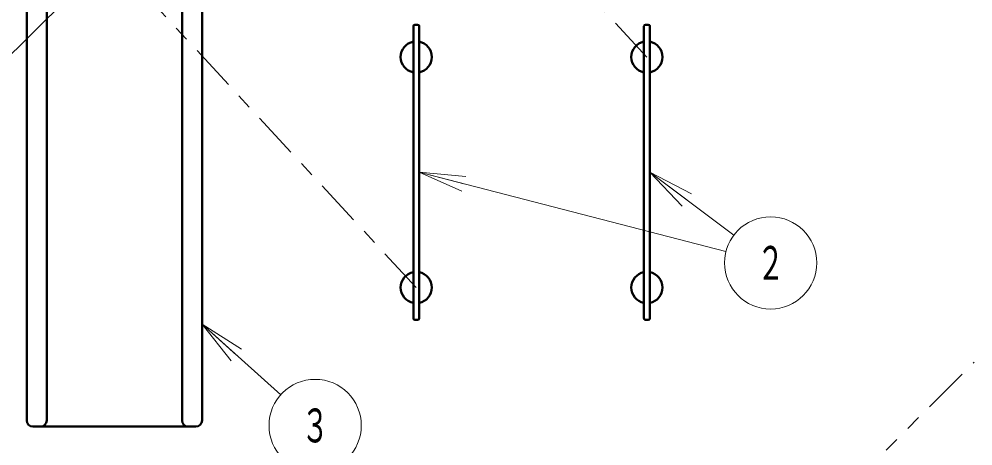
# Model space of a CAD drawing. Units: millimetres on the paper, scale 1:50. Extents: x -385 to 0, y -594 to 267.
# Drawn here: x -206.6 to -144.5, y 128.3 to 156.1 of the extents above; entities that cross this region are included whole.
import ezdxf
from ezdxf.enums import TextEntityAlignment as Align

# ---------------------------------------------------------------- set-up
doc = ezdxf.new("R2010")
doc.units = ezdxf.units.MM
doc.linetypes.add('USER2', pattern=[6, 3, -1, 1, -1])
doc.linetypes.add('USER3', pattern=[8, 3, -1, 1, -1, 1, -1])
doc.layers.add('LY_1', color=140, linetype='Continuous', lineweight=50)
doc.styles.add('ＭＳ ゴシック', font='')
doc.styles.get('ＭＳ ゴシック').set_extended_font_data('MS Gothic')

msp = doc.modelspace()

# ---------------------------------------------------------------- linework, layer by layer
at = {"layer": 'LY_1', "color": 7, "linetype": 'USER2', "lineweight": 13}
for p, q in [((-165.742, 153.598), (-192.875, 182.936)), ((-180.742, 138.598), (-207.875, 167.936))]:
    msp.add_line(p, q, dxfattribs=at)
at = {"layer": 'LY_1', "color": 7, "lineweight": 13}
for p, q in [((-192.875, 167.936), (-208.107, 152.784)), ((-177.772, 144.865), (-180.552, 146.098)), ((-180.552, 146.098), (-177.522, 145.833)), ((-180.552, 146.098), (-177.647, 145.349)), ((-180.552, 146.098), (-160.599, 140.951)), ((-163.452, 143.898), (-165.552, 146.098)), ((-165.552, 146.098), (-162.852, 144.697)), ((-165.552, 146.098), (-163.152, 144.297)), ((-165.552, 146.098), (-160.094, 142.002)), ((-192.773, 133.834), (-194.675, 136.207)), ((-194.675, 136.207), (-192.106, 134.579)), ((-194.675, 136.207), (-192.44, 134.206)), ((-194.675, 136.207), (-189.554, 131.623))]:
    msp.add_line(p, q, dxfattribs=at)
at = {"layer": 'LY_1'}
for p, q in [((-206.075, 129.956), (-206.075, 167.456)), ((-204.775, 129.956), (-204.775, 167.456)), ((-195.975, 129.956), (-195.975, 167.456)), ((-194.675, 129.956), (-194.675, 167.456)), ((-180.932, 155.598), (-180.932, 136.598)), ((-180.832, 155.698), (-180.652, 155.698)), ((-180.552, 155.598), (-180.552, 136.598)), ((-165.932, 155.598), (-165.932, 136.598)), ((-165.832, 155.698), (-165.652, 155.698)), ((-165.552, 155.598), (-165.552, 136.598)), ((-180.832, 136.498), (-180.652, 136.498)), ((-165.832, 136.498), (-165.652, 136.498)), ((-195.075, 129.556), (-205.675, 129.556))]:
    msp.add_line(p, q, dxfattribs=at)
at = {"layer": 'LY_1', "color": 7, "linetype": 'USER3', "lineweight": 13}
msp.add_line((-158.675, 119.527), (-144.466, 133.736), dxfattribs=at)
at = {"layer": 'LY_1', "color": 7, "lineweight": 13}
for centre in [(-157.694, 140.201), (-157.694, 140.201), (-187.318, 129.623)]:
    msp.add_circle(centre, 3, dxfattribs=at)
at = {"layer": 'LY_1'}
for centre, radius, start, end in [((-180.832, 155.598), 0.1, 90, 180), ((-180.652, 155.598), 0.1, 0, 90), ((-165.832, 155.598), 0.1, 90, 180), ((-165.652, 155.598), 0.1, 0, 90), ((-180.742, 153.598), 1.016, 100.77822, 259.22178), ((-180.742, 153.598), 1.016, 280.77822, 79.22178), ((-165.742, 153.598), 1.016, 100.77822, 259.22178), ((-165.742, 153.598), 1.016, 280.77822, 79.22178), ((-180.742, 138.598), 1.016, 100.77822, 259.22178), ((-180.742, 138.598), 1.016, 280.77822, 79.22178), ((-165.742, 138.598), 1.016, 100.77822, 259.22178), ((-165.742, 138.598), 1.016, 280.77822, 79.22178), ((-180.832, 136.598), 0.1, 180, 270), ((-180.652, 136.598), 0.1, 270, 0), ((-165.832, 136.598), 0.1, 180, 270), ((-165.652, 136.598), 0.1, 270, 0), ((-205.675, 129.956), 0.4, 180, 270), ((-205.175, 129.956), 0.4, 270, 0), ((-195.575, 129.956), 0.4, 180, 270), ((-195.075, 129.956), 0.4, 270, 0)]:
    msp.add_arc(centre, radius, start, end, dxfattribs=at)

# ---------------------------------------------------------------- texts
at = {"layer": 'LY_1', "color": 7, "style": 'ＭＳ ゴシック', "width": 0.6}
for s, p in [('２', (-157.694, 140.201)), ('３', (-187.318, 129.623))]:
    msp.add_text(s, height=2.199, dxfattribs=at).set_placement(p, align=Align.MIDDLE_CENTER)

doc.saveas('drawing.dxf')
